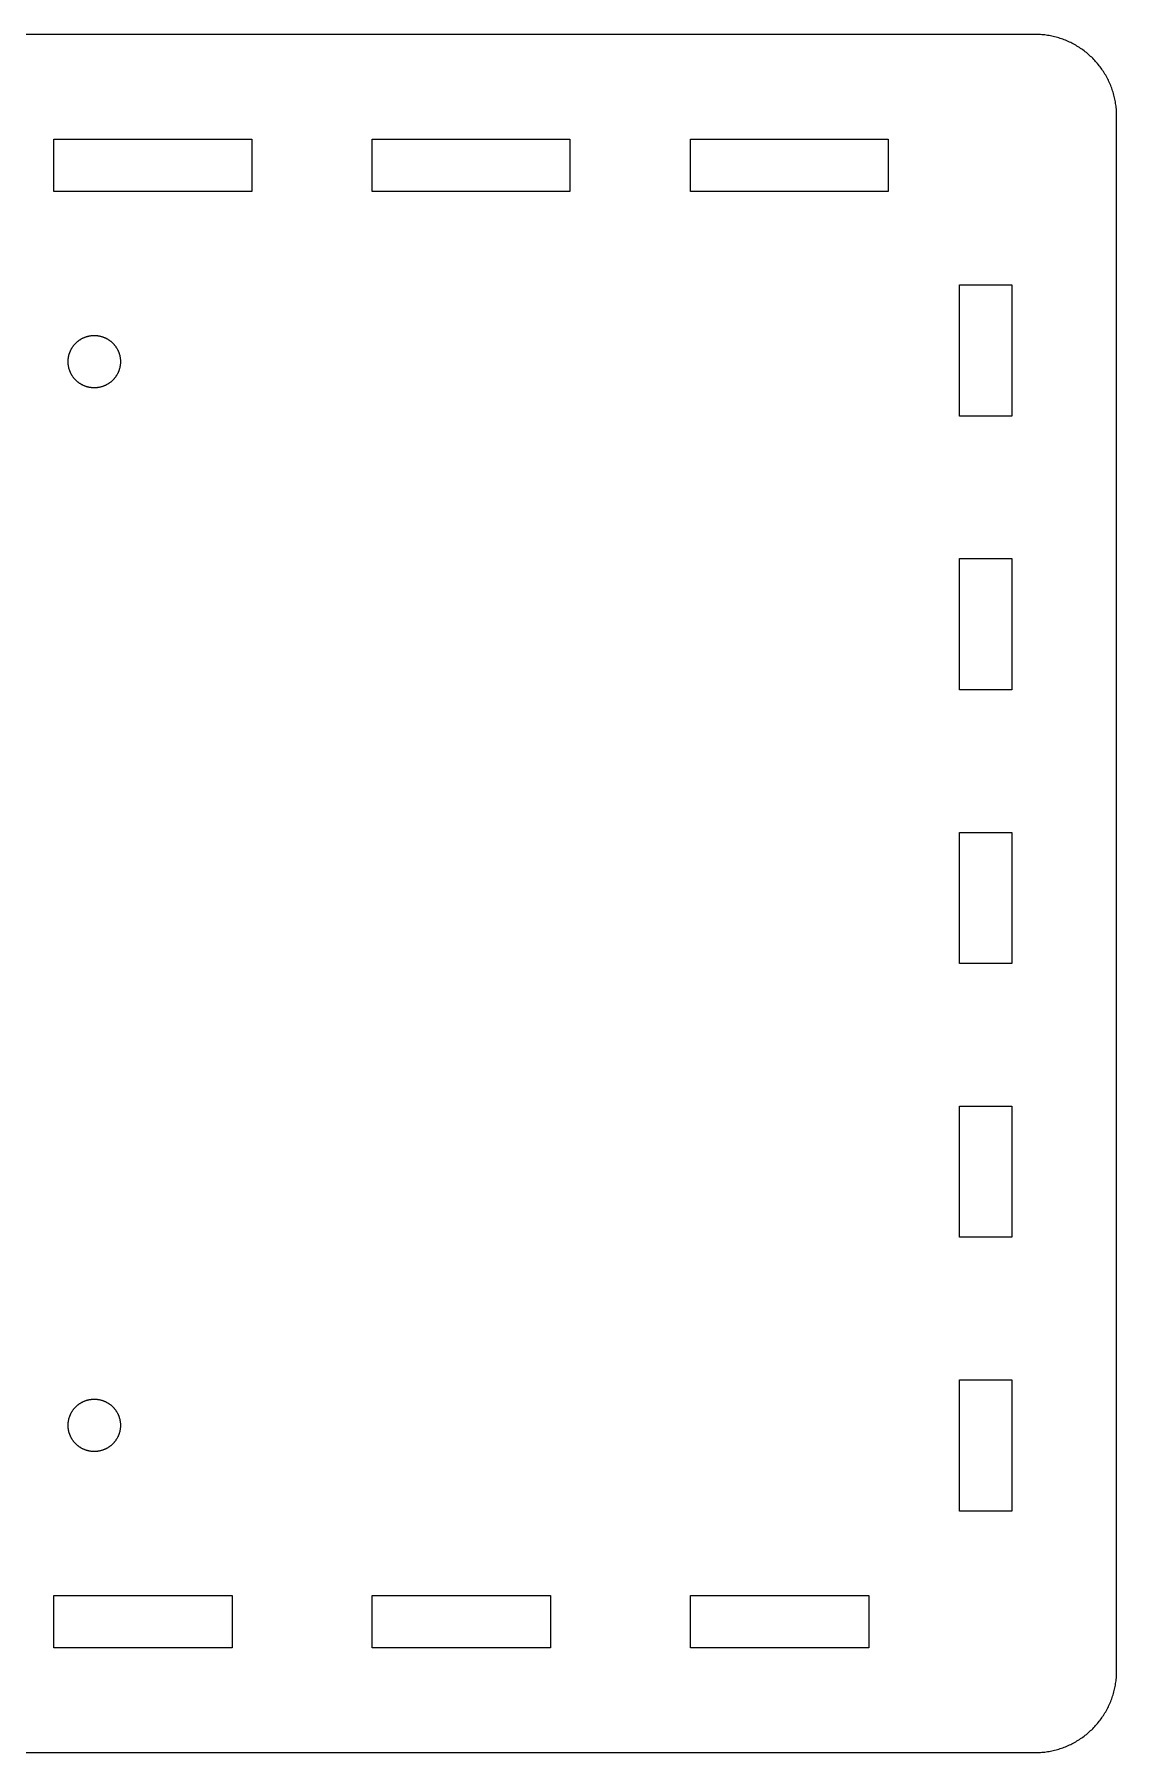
# Model space of a CAD drawing. Header units: metres. Extents: x -10 to 110, y -10 to 95.
# Drawn here: x 43.8 to 110, y -10 to 95 of the extents above; entities that cross this region are included whole.
import ezdxf

# ---------------------------------------------------------------- set-up
doc = ezdxf.new("R2010")
doc.units = ezdxf.units.M

msp = doc.modelspace()

# ---------------------------------------------------------------- linework, layer by layer
for p, q in [((105, 95), (-5, 95)), ((105.087, 94.9992), (105, 95)), ((105.174, 94.9969), (105.087, 94.9992)), ((105.262, 94.9931), (105.174, 94.9969)), ((105.349, 94.9878), (105.262, 94.9931)), ((105.436, 94.981), (105.349, 94.9878)), ((105.523, 94.9726), (105.436, 94.981)), ((105.609, 94.9627), (105.523, 94.9726)), ((105.696, 94.9513), (105.609, 94.9627)), ((105.782, 94.9384), (105.696, 94.9513)), ((105.868, 94.924), (105.782, 94.9384)), ((105.954, 94.9081), (105.868, 94.924)), ((106.04, 94.8907), (105.954, 94.9081)), ((106.125, 94.8718), (106.04, 94.8907)), ((106.21, 94.8515), (106.125, 94.8718)), ((106.294, 94.8296), (106.21, 94.8515)), ((106.378, 94.8063), (106.294, 94.8296)), ((106.462, 94.7815), (106.378, 94.8063)), ((106.545, 94.7553), (106.462, 94.7815)), ((106.628, 94.7276), (106.545, 94.7553)), ((106.71, 94.6985), (106.628, 94.7276)), ((106.792, 94.6679), (106.71, 94.6985)), ((106.873, 94.6359), (106.792, 94.6679)), ((106.954, 94.6025), (106.873, 94.6359)), ((107.034, 94.5677), (106.954, 94.6025)), ((107.113, 94.5315), (107.034, 94.5677)), ((107.192, 94.494), (107.113, 94.5315)), ((107.27, 94.455), (107.192, 94.494)), ((107.347, 94.4147), (107.27, 94.455)), ((107.424, 94.3731), (107.347, 94.4147)), ((107.5, 94.3301), (107.424, 94.3731)), ((107.575, 94.2858), (107.5, 94.3301)), ((107.65, 94.2402), (107.575, 94.2858)), ((107.723, 94.1933), (107.65, 94.2402)), ((107.796, 94.1452), (107.723, 94.1933)), ((107.868, 94.0957), (107.796, 94.1452)), ((107.939, 94.0451), (107.868, 94.0957)), ((108.009, 93.9932), (107.939, 94.0451)), ((108.078, 93.94), (108.009, 93.9932)), ((108.147, 93.8857), (108.078, 93.94)), ((108.214, 93.8302), (108.147, 93.8857)), ((108.28, 93.7735), (108.214, 93.8302)), ((108.346, 93.7157), (108.28, 93.7735)), ((108.41, 93.6568), (108.346, 93.7157)), ((108.473, 93.5967), (108.41, 93.6568)), ((108.536, 93.5355), (108.473, 93.5967)), ((108.597, 93.4733), (108.536, 93.5355)), ((108.657, 93.41), (108.597, 93.4733)), ((108.716, 93.3456), (108.657, 93.41)), ((108.774, 93.2803), (108.716, 93.3456)), ((108.83, 93.2139), (108.774, 93.2803)), ((108.886, 93.1466), (108.83, 93.2139)), ((108.94, 93.0783), (108.886, 93.1466)), ((108.993, 93.0091), (108.94, 93.0783)), ((109.045, 92.9389), (108.993, 93.0091)), ((109.096, 92.8679), (109.045, 92.9389)), ((109.145, 92.796), (109.096, 92.8679)), ((109.193, 92.7232), (109.145, 92.796)), ((109.24, 92.6496), (109.193, 92.7232)), ((109.286, 92.5752), (109.24, 92.6496)), ((109.33, 92.5), (109.286, 92.5752)), ((109.373, 92.424), (109.33, 92.5)), ((109.415, 92.3474), (109.373, 92.424)), ((109.455, 92.2699), (109.415, 92.3474)), ((109.494, 92.1918), (109.455, 92.2699)), ((109.532, 92.1131), (109.494, 92.1918)), ((109.568, 92.0337), (109.532, 92.1131)), ((109.603, 91.9537), (109.568, 92.0337)), ((109.636, 91.873), (109.603, 91.9537)), ((109.668, 91.7918), (109.636, 91.873)), ((109.698, 91.7101), (109.668, 91.7918)), ((109.728, 91.6278), (109.698, 91.7101)), ((109.755, 91.5451), (109.728, 91.6278)), ((109.782, 91.4619), (109.755, 91.5451)), ((109.806, 91.3782), (109.782, 91.4619)), ((109.83, 91.2941), (109.806, 91.3782)), ((109.851, 91.2096), (109.83, 91.2941)), ((109.872, 91.1248), (109.851, 91.2096)), ((109.891, 91.0396), (109.872, 91.1248)), ((109.908, 90.954), (109.891, 91.0396)), ((109.924, 90.8682), (109.908, 90.954)), ((109.938, 90.7822), (109.924, 90.8682)), ((109.951, 90.6959), (109.938, 90.7822)), ((109.963, 90.6093), (109.951, 90.6959)), ((109.973, 90.5226), (109.963, 90.6093)), ((109.981, 90.4358), (109.973, 90.5226)), ((109.988, 90.3488), (109.981, 90.4358)), ((109.993, 90.2617), (109.988, 90.3488)), ((109.997, 90.1745), (109.993, 90.2617)), ((109.999, 90.0873), (109.997, 90.1745)), ((110, 90), (109.999, 90.0873)), ((110, -5), (110, 90)), ((45.0364, 85.4), (45.0364, 88.6)), ((45.0364, 88.6), (57.1252, 88.6)), ((57.1252, 88.6), (57.1252, 85.4)), ((64.4909, 85.4), (64.4909, 88.6)), ((64.4909, 88.6), (76.5798, 88.6)), ((76.5798, 88.6), (76.5798, 85.4)), ((83.9454, 85.4), (83.9454, 88.6)), ((83.9454, 88.6), (96.0343, 88.6)), ((96.0343, 88.6), (96.0343, 85.4)), ((57.1252, 85.4), (45.0364, 85.4)), ((76.5798, 85.4), (64.4909, 85.4)), ((96.0343, 85.4), (83.9454, 85.4)), ((100.4, 71.6727), (100.4, 79.6909)), ((100.4, 79.6909), (103.6, 79.6909)), ((103.6, 79.6909), (103.6, 71.6727)), ((46.0165, 75.5994), (46.0272, 75.6252)), ((46.0272, 75.6252), (46.0383, 75.6508)), ((46.0383, 75.6508), (46.0499, 75.6762)), ((46.0499, 75.6762), (46.0619, 75.7014)), ((46.0619, 75.7014), (46.0744, 75.7264)), ((46.0744, 75.7264), (46.0873, 75.7511)), ((46.0873, 75.7511), (46.1006, 75.7757)), ((46.1006, 75.7757), (46.1143, 75.8)), ((46.1143, 75.8), (46.1285, 75.8241)), ((46.1285, 75.8241), (46.1431, 75.8479)), ((46.1431, 75.8479), (46.1581, 75.8714)), ((46.1581, 75.8714), (46.1735, 75.8947)), ((46.1735, 75.8947), (46.1893, 75.9177)), ((46.1893, 75.9177), (46.2056, 75.9405)), ((46.2056, 75.9405), (46.2222, 75.9629)), ((46.2222, 75.9629), (46.2392, 75.9851)), ((46.2392, 75.9851), (46.2566, 76.0069)), ((46.2566, 76.0069), (46.2743, 76.0285)), ((46.2743, 76.0285), (46.2925, 76.0497)), ((46.2925, 76.0497), (46.311, 76.0706)), ((46.311, 76.0706), (46.3298, 76.0912)), ((46.3298, 76.0912), (46.349, 76.1115)), ((46.349, 76.1115), (46.3686, 76.1314)), ((46.3686, 76.1314), (46.3885, 76.1509)), ((46.3885, 76.1509), (46.4088, 76.1702)), ((46.4088, 76.1702), (46.4294, 76.189)), ((46.4294, 76.189), (46.4503, 76.2075)), ((46.4503, 76.2075), (46.4715, 76.2257)), ((46.4715, 76.2257), (46.4931, 76.2434)), ((46.4931, 76.2434), (46.5149, 76.2608)), ((46.5149, 76.2608), (46.5371, 76.2778)), ((46.5371, 76.2778), (46.5595, 76.2944)), ((46.5595, 76.2944), (46.5823, 76.3106)), ((46.5823, 76.3106), (46.6053, 76.3265)), ((46.6053, 76.3265), (46.6286, 76.3419)), ((46.6286, 76.3419), (46.6521, 76.3569)), ((46.6521, 76.3569), (46.6759, 76.3715)), ((46.6759, 76.3715), (46.7, 76.3856)), ((46.7, 76.3856), (46.7243, 76.3994)), ((46.7243, 76.3994), (46.7488, 76.4127)), ((46.7488, 76.4127), (46.7736, 76.4256)), ((46.7736, 76.4256), (46.7986, 76.4381)), ((46.7986, 76.4381), (46.8238, 76.4501)), ((46.8238, 76.4501), (46.8492, 76.4617)), ((46.8492, 76.4617), (46.8748, 76.4728)), ((46.8748, 76.4728), (46.9006, 76.4835)), ((46.9006, 76.4835), (46.9266, 76.4937)), ((46.9266, 76.4937), (46.9528, 76.5035)), ((46.9528, 76.5035), (46.9791, 76.5128)), ((46.9791, 76.5128), (47.0056, 76.5217)), ((47.0056, 76.5217), (47.0322, 76.5301)), ((47.0322, 76.5301), (47.059, 76.538)), ((47.059, 76.538), (47.0859, 76.5455)), ((47.0859, 76.5455), (47.1129, 76.5525)), ((47.1129, 76.5525), (47.1401, 76.559)), ((47.1401, 76.559), (47.1673, 76.565)), ((47.1673, 76.565), (47.1947, 76.5706)), ((47.1947, 76.5706), (47.2222, 76.5757)), ((47.2222, 76.5757), (47.2497, 76.5803)), ((47.2497, 76.5803), (47.2773, 76.5844)), ((47.2773, 76.5844), (47.305, 76.5881)), ((47.305, 76.5881), (47.3327, 76.5912)), ((47.3327, 76.5912), (47.3605, 76.5939)), ((47.3605, 76.5939), (47.3884, 76.5961)), ((47.3884, 76.5961), (47.4163, 76.5978)), ((47.4163, 76.5978), (47.4442, 76.599)), ((47.4442, 76.599), (47.4721, 76.5997)), ((47.4721, 76.5997), (47.5, 76.6)), ((47.5, 76.6), (47.5279, 76.5997)), ((47.5279, 76.5997), (47.5558, 76.599)), ((47.5558, 76.599), (47.5837, 76.5978)), ((47.5837, 76.5978), (47.6116, 76.5961)), ((47.6116, 76.5961), (47.6395, 76.5939)), ((47.6395, 76.5939), (47.6672, 76.5912)), ((47.6672, 76.5912), (47.695, 76.5881)), ((47.695, 76.5881), (47.7227, 76.5844)), ((47.7227, 76.5844), (47.7503, 76.5803)), ((47.7503, 76.5803), (47.7778, 76.5757)), ((47.7778, 76.5757), (47.8053, 76.5706)), ((47.8053, 76.5706), (47.8327, 76.565)), ((47.8327, 76.565), (47.8599, 76.559)), ((47.8599, 76.559), (47.8871, 76.5525)), ((47.8871, 76.5525), (47.9141, 76.5455)), ((47.9141, 76.5455), (47.941, 76.538)), ((47.941, 76.538), (47.9678, 76.5301)), ((47.9678, 76.5301), (47.9944, 76.5217)), ((47.9944, 76.5217), (48.0209, 76.5128)), ((48.0209, 76.5128), (48.0472, 76.5035)), ((48.0472, 76.5035), (48.0734, 76.4937)), ((48.0734, 76.4937), (48.0994, 76.4835)), ((48.0994, 76.4835), (48.1252, 76.4728)), ((48.1252, 76.4728), (48.1508, 76.4617)), ((48.1508, 76.4617), (48.1762, 76.4501)), ((48.1762, 76.4501), (48.2014, 76.4381)), ((48.2014, 76.4381), (48.2264, 76.4256)), ((48.2264, 76.4256), (48.2511, 76.4127)), ((48.2511, 76.4127), (48.2757, 76.3994)), ((48.2757, 76.3994), (48.3, 76.3856)), ((48.3, 76.3856), (48.3241, 76.3715)), ((48.3241, 76.3715), (48.3479, 76.3569)), ((48.3479, 76.3569), (48.3714, 76.3419)), ((48.3714, 76.3419), (48.3947, 76.3265)), ((48.3947, 76.3265), (48.4177, 76.3106)), ((48.4177, 76.3106), (48.4404, 76.2944)), ((48.4404, 76.2944), (48.4629, 76.2778)), ((48.4629, 76.2778), (48.485, 76.2608)), ((48.485, 76.2608), (48.5069, 76.2434)), ((48.5069, 76.2434), (48.5285, 76.2257)), ((48.5285, 76.2257), (48.5497, 76.2075)), ((48.5497, 76.2075), (48.5706, 76.189)), ((48.5706, 76.189), (48.5912, 76.1702)), ((48.5912, 76.1702), (48.6115, 76.1509)), ((48.6115, 76.1509), (48.6314, 76.1314)), ((48.6314, 76.1314), (48.6509, 76.1115)), ((48.6509, 76.1115), (48.6702, 76.0912)), ((48.6702, 76.0912), (48.689, 76.0706)), ((48.689, 76.0706), (48.7075, 76.0497)), ((48.7075, 76.0497), (48.7257, 76.0285)), ((48.7257, 76.0285), (48.7434, 76.0069)), ((48.7434, 76.0069), (48.7608, 75.9851)), ((48.7608, 75.9851), (48.7778, 75.9629)), ((48.7778, 75.9629), (48.7944, 75.9405)), ((48.7944, 75.9405), (48.8106, 75.9177)), ((48.8106, 75.9177), (48.8265, 75.8947)), ((48.8265, 75.8947), (48.8419, 75.8714)), ((48.8419, 75.8714), (48.8569, 75.8479)), ((48.8569, 75.8479), (48.8715, 75.8241)), ((48.8715, 75.8241), (48.8856, 75.8)), ((48.8856, 75.8), (48.8994, 75.7757)), ((48.8994, 75.7757), (48.9127, 75.7511)), ((48.9127, 75.7511), (48.9256, 75.7264)), ((48.9256, 75.7264), (48.9381, 75.7014)), ((48.9381, 75.7014), (48.9501, 75.6762)), ((48.9501, 75.6762), (48.9617, 75.6508)), ((48.9617, 75.6508), (48.9728, 75.6252)), ((48.9728, 75.6252), (48.9835, 75.5994)), ((45.9, 75), (45.9002, 75.0279)), ((45.9002, 74.9721), (45.9, 75)), ((45.9002, 75.0279), (45.901, 75.0558)), ((45.901, 74.9442), (45.9002, 74.9721)), ((45.901, 75.0558), (45.9022, 75.0837)), ((45.9022, 74.9163), (45.901, 74.9442)), ((45.9022, 75.0837), (45.9039, 75.1116)), ((45.9039, 74.8884), (45.9022, 74.9163)), ((45.9039, 75.1116), (45.9061, 75.1395)), ((45.9061, 74.8605), (45.9039, 74.8884)), ((45.9061, 75.1395), (45.9088, 75.1672)), ((45.9088, 74.8327), (45.9061, 74.8605)), ((45.9088, 75.1672), (45.9119, 75.195)), ((45.9119, 74.805), (45.9088, 74.8327)), ((45.9119, 75.195), (45.9156, 75.2227)), ((45.9156, 74.7773), (45.9119, 74.805)), ((45.9156, 75.2227), (45.9197, 75.2503)), ((45.9197, 74.7497), (45.9156, 74.7773)), ((45.9197, 75.2503), (45.9243, 75.2778)), ((45.9243, 74.7222), (45.9197, 74.7497)), ((45.9243, 75.2778), (45.9294, 75.3053)), ((45.9294, 74.6947), (45.9243, 74.7222)), ((45.9294, 75.3053), (45.935, 75.3327)), ((45.935, 74.6673), (45.9294, 74.6947)), ((45.935, 75.3327), (45.941, 75.3599)), ((45.941, 74.6401), (45.935, 74.6673)), ((45.941, 75.3599), (45.9475, 75.3871)), ((45.9475, 74.6129), (45.941, 74.6401)), ((45.9475, 75.3871), (45.9545, 75.4141)), ((45.9545, 74.5859), (45.9475, 74.6129)), ((45.9545, 75.4141), (45.962, 75.441)), ((45.962, 74.559), (45.9545, 74.5859)), ((45.962, 75.441), (45.9699, 75.4678)), ((45.9699, 74.5322), (45.962, 74.559)), ((45.9699, 75.4678), (45.9783, 75.4944)), ((45.9783, 75.4944), (45.9872, 75.5209)), ((45.9872, 75.5209), (45.9965, 75.5472)), ((45.9965, 75.5472), (46.0063, 75.5734)), ((46.0063, 75.5734), (46.0165, 75.5994)), ((48.9835, 75.5994), (48.9937, 75.5734)), ((48.9937, 75.5734), (49.0035, 75.5472)), ((49.0035, 75.5472), (49.0128, 75.5209)), ((49.0128, 75.5209), (49.0217, 75.4944)), ((49.0217, 75.4944), (49.0301, 75.4678)), ((49.0301, 75.4678), (49.038, 75.441)), ((49.038, 74.559), (49.0301, 74.5322)), ((49.038, 75.441), (49.0455, 75.4141)), ((49.0455, 74.5859), (49.038, 74.559)), ((49.0455, 75.4141), (49.0525, 75.3871)), ((49.0525, 74.6129), (49.0455, 74.5859)), ((49.0525, 75.3871), (49.059, 75.3599)), ((49.059, 74.6401), (49.0525, 74.6129)), ((49.059, 75.3599), (49.065, 75.3327)), ((49.065, 74.6673), (49.059, 74.6401)), ((49.065, 75.3327), (49.0706, 75.3053)), ((49.0706, 74.6947), (49.065, 74.6673)), ((49.0706, 75.3053), (49.0757, 75.2778)), ((49.0757, 74.7222), (49.0706, 74.6947)), ((49.0757, 75.2778), (49.0803, 75.2503)), ((49.0803, 74.7497), (49.0757, 74.7222)), ((49.0803, 75.2503), (49.0844, 75.2227)), ((49.0844, 74.7773), (49.0803, 74.7497)), ((49.0844, 75.2227), (49.0881, 75.195)), ((49.0881, 74.805), (49.0844, 74.7773)), ((49.0881, 75.195), (49.0912, 75.1672)), ((49.0912, 74.8327), (49.0881, 74.805)), ((49.0912, 75.1672), (49.0939, 75.1395)), ((49.0939, 74.8605), (49.0912, 74.8327)), ((49.0939, 75.1395), (49.0961, 75.1116)), ((49.0961, 74.8884), (49.0939, 74.8605)), ((49.0961, 75.1116), (49.0978, 75.0837)), ((49.0978, 74.9163), (49.0961, 74.8884)), ((49.0978, 75.0837), (49.099, 75.0558)), ((49.099, 74.9442), (49.0978, 74.9163)), ((49.099, 75.0558), (49.0997, 75.0279)), ((49.0997, 74.9721), (49.099, 74.9442)), ((49.0997, 75.0279), (49.1, 75)), ((49.1, 75), (49.0997, 74.9721)), ((45.9783, 74.5056), (45.9699, 74.5322)), ((45.9872, 74.4791), (45.9783, 74.5056)), ((45.9965, 74.4528), (45.9872, 74.4791)), ((46.0063, 74.4266), (45.9965, 74.4528)), ((46.0165, 74.4006), (46.0063, 74.4266)), ((46.0272, 74.3748), (46.0165, 74.4006)), ((46.0383, 74.3492), (46.0272, 74.3748)), ((46.0499, 74.3238), (46.0383, 74.3492)), ((46.0619, 74.2986), (46.0499, 74.3238)), ((46.0744, 74.2736), (46.0619, 74.2986)), ((46.0873, 74.2488), (46.0744, 74.2736)), ((46.1006, 74.2243), (46.0873, 74.2488)), ((46.1143, 74.2), (46.1006, 74.2243)), ((46.1285, 74.1759), (46.1143, 74.2)), ((46.1431, 74.1521), (46.1285, 74.1759)), ((46.1581, 74.1286), (46.1431, 74.1521)), ((46.1735, 74.1053), (46.1581, 74.1286)), ((46.1893, 74.0823), (46.1735, 74.1053)), ((46.2056, 74.0595), (46.1893, 74.0823)), ((46.2222, 74.0371), (46.2056, 74.0595)), ((46.2392, 74.0149), (46.2222, 74.0371)), ((46.2566, 73.9931), (46.2392, 74.0149)), ((46.2743, 73.9715), (46.2566, 73.9931)), ((46.2925, 73.9503), (46.2743, 73.9715)), ((46.311, 73.9294), (46.2925, 73.9503)), ((46.3298, 73.9088), (46.311, 73.9294)), ((46.349, 73.8885), (46.3298, 73.9088)), ((46.3686, 73.8686), (46.349, 73.8885)), ((46.3885, 73.8491), (46.3686, 73.8686)), ((46.4088, 73.8298), (46.3885, 73.8491)), ((46.4294, 73.811), (46.4088, 73.8298)), ((46.4503, 73.7925), (46.4294, 73.811)), ((46.4715, 73.7743), (46.4503, 73.7925)), ((46.4931, 73.7566), (46.4715, 73.7743)), ((46.5149, 73.7392), (46.4931, 73.7566)), ((46.5371, 73.7222), (46.5149, 73.7392)), ((46.5595, 73.7056), (46.5371, 73.7222)), ((46.5823, 73.6893), (46.5595, 73.7056)), ((46.6053, 73.6735), (46.5823, 73.6893)), ((46.6286, 73.6581), (46.6053, 73.6735)), ((46.6521, 73.6431), (46.6286, 73.6581)), ((46.6759, 73.6285), (46.6521, 73.6431)), ((46.7, 73.6143), (46.6759, 73.6285)), ((46.7243, 73.6006), (46.7, 73.6143)), ((46.7488, 73.5873), (46.7243, 73.6006)), ((46.7736, 73.5744), (46.7488, 73.5873)), ((46.7986, 73.5619), (46.7736, 73.5744)), ((46.8238, 73.5499), (46.7986, 73.5619)), ((46.8492, 73.5383), (46.8238, 73.5499)), ((46.8748, 73.5272), (46.8492, 73.5383)), ((46.9006, 73.5165), (46.8748, 73.5272)), ((46.9266, 73.5063), (46.9006, 73.5165)), ((46.9528, 73.4965), (46.9266, 73.5063)), ((48.0734, 73.5063), (48.0472, 73.4965)), ((48.0994, 73.5165), (48.0734, 73.5063)), ((48.1252, 73.5272), (48.0994, 73.5165)), ((48.1508, 73.5383), (48.1252, 73.5272)), ((48.1762, 73.5499), (48.1508, 73.5383)), ((48.2014, 73.5619), (48.1762, 73.5499)), ((48.2264, 73.5744), (48.2014, 73.5619)), ((48.2511, 73.5873), (48.2264, 73.5744)), ((48.2757, 73.6006), (48.2511, 73.5873)), ((48.3, 73.6143), (48.2757, 73.6006)), ((48.3241, 73.6285), (48.3, 73.6143)), ((48.3479, 73.6431), (48.3241, 73.6285)), ((48.3714, 73.6581), (48.3479, 73.6431)), ((48.3947, 73.6735), (48.3714, 73.6581)), ((48.4177, 73.6893), (48.3947, 73.6735)), ((48.4404, 73.7056), (48.4177, 73.6893)), ((48.4629, 73.7222), (48.4404, 73.7056)), ((48.485, 73.7392), (48.4629, 73.7222)), ((48.5069, 73.7566), (48.485, 73.7392)), ((48.5285, 73.7743), (48.5069, 73.7566)), ((48.5497, 73.7925), (48.5285, 73.7743)), ((48.5706, 73.811), (48.5497, 73.7925)), ((48.5912, 73.8298), (48.5706, 73.811)), ((48.6115, 73.8491), (48.5912, 73.8298)), ((48.6314, 73.8686), (48.6115, 73.8491)), ((48.6509, 73.8885), (48.6314, 73.8686)), ((48.6702, 73.9088), (48.6509, 73.8885)), ((48.689, 73.9294), (48.6702, 73.9088)), ((48.7075, 73.9503), (48.689, 73.9294)), ((48.7257, 73.9715), (48.7075, 73.9503)), ((48.7434, 73.9931), (48.7257, 73.9715)), ((48.7608, 74.0149), (48.7434, 73.9931)), ((48.7778, 74.0371), (48.7608, 74.0149)), ((48.7944, 74.0595), (48.7778, 74.0371)), ((48.8106, 74.0823), (48.7944, 74.0595)), ((48.8265, 74.1053), (48.8106, 74.0823)), ((48.8419, 74.1286), (48.8265, 74.1053)), ((48.8569, 74.1521), (48.8419, 74.1286)), ((48.8715, 74.1759), (48.8569, 74.1521)), ((48.8856, 74.2), (48.8715, 74.1759)), ((48.8994, 74.2243), (48.8856, 74.2)), ((48.9127, 74.2488), (48.8994, 74.2243)), ((48.9256, 74.2736), (48.9127, 74.2488)), ((48.9381, 74.2986), (48.9256, 74.2736)), ((48.9501, 74.3238), (48.9381, 74.2986)), ((48.9617, 74.3492), (48.9501, 74.3238)), ((48.9728, 74.3748), (48.9617, 74.3492)), ((48.9835, 74.4006), (48.9728, 74.3748)), ((48.9937, 74.4266), (48.9835, 74.4006)), ((49.0035, 74.4528), (48.9937, 74.4266)), ((49.0128, 74.4791), (49.0035, 74.4528)), ((49.0217, 74.5056), (49.0128, 74.4791)), ((49.0301, 74.5322), (49.0217, 74.5056)), ((46.9791, 73.4872), (46.9528, 73.4965)), ((47.0056, 73.4783), (46.9791, 73.4872)), ((47.0322, 73.4699), (47.0056, 73.4783)), ((47.059, 73.462), (47.0322, 73.4699)), ((47.0859, 73.4545), (47.059, 73.462)), ((47.1129, 73.4475), (47.0859, 73.4545)), ((47.1401, 73.441), (47.1129, 73.4475)), ((47.1673, 73.435), (47.1401, 73.441)), ((47.1947, 73.4294), (47.1673, 73.435)), ((47.2222, 73.4243), (47.1947, 73.4294)), ((47.2497, 73.4197), (47.2222, 73.4243)), ((47.2773, 73.4156), (47.2497, 73.4197)), ((47.305, 73.4119), (47.2773, 73.4156)), ((47.3327, 73.4088), (47.305, 73.4119)), ((47.3605, 73.4061), (47.3327, 73.4088)), ((47.3884, 73.4039), (47.3605, 73.4061)), ((47.4163, 73.4022), (47.3884, 73.4039)), ((47.4442, 73.401), (47.4163, 73.4022)), ((47.4721, 73.4002), (47.4442, 73.401)), ((47.5, 73.4), (47.4721, 73.4002)), ((47.5279, 73.4002), (47.5, 73.4)), ((47.5558, 73.401), (47.5279, 73.4002)), ((47.5837, 73.4022), (47.5558, 73.401)), ((47.6116, 73.4039), (47.5837, 73.4022)), ((47.6395, 73.4061), (47.6116, 73.4039)), ((47.6672, 73.4088), (47.6395, 73.4061)), ((47.695, 73.4119), (47.6672, 73.4088)), ((47.7227, 73.4156), (47.695, 73.4119)), ((47.7503, 73.4197), (47.7227, 73.4156)), ((47.7778, 73.4243), (47.7503, 73.4197)), ((47.8053, 73.4294), (47.7778, 73.4243)), ((47.8327, 73.435), (47.8053, 73.4294)), ((47.8599, 73.441), (47.8327, 73.435)), ((47.8871, 73.4475), (47.8599, 73.441)), ((47.9141, 73.4545), (47.8871, 73.4475)), ((47.941, 73.462), (47.9141, 73.4545)), ((47.9678, 73.4699), (47.941, 73.462)), ((47.9944, 73.4783), (47.9678, 73.4699)), ((48.0209, 73.4872), (47.9944, 73.4783)), ((48.0472, 73.4965), (48.0209, 73.4872)), ((103.6, 71.6727), (100.4, 71.6727)), ((100.4, 54.9454), (100.4, 62.9636)), ((100.4, 62.9636), (103.6, 62.9636)), ((103.6, 62.9636), (103.6, 54.9454)), ((103.6, 54.9454), (100.4, 54.9454)), ((100.4, 38.2182), (100.4, 46.2364)), ((100.4, 46.2364), (103.6, 46.2364)), ((103.6, 46.2364), (103.6, 38.2182)), ((103.6, 38.2182), (100.4, 38.2182)), ((100.4, 21.4909), (100.4, 29.5091)), ((100.4, 29.5091), (103.6, 29.5091)), ((103.6, 29.5091), (103.6, 21.4909)), ((103.6, 21.4909), (100.4, 21.4909)), ((100.4, 4.76363), (100.4, 12.7818)), ((100.4, 12.7818), (103.6, 12.7818)), ((103.6, 12.7818), (103.6, 4.76363)), ((47.0859, 11.5455), (47.1129, 11.5525)), ((47.1129, 11.5525), (47.1401, 11.559)), ((47.1401, 11.559), (47.1673, 11.565)), ((47.1673, 11.565), (47.1947, 11.5706)), ((47.1947, 11.5706), (47.2222, 11.5757)), ((47.2222, 11.5757), (47.2497, 11.5803)), ((47.2497, 11.5803), (47.2773, 11.5844)), ((47.2773, 11.5844), (47.305, 11.5881)), ((47.305, 11.5881), (47.3327, 11.5912)), ((47.3327, 11.5912), (47.3605, 11.5939)), ((47.3605, 11.5939), (47.3884, 11.5961)), ((47.3884, 11.5961), (47.4163, 11.5978)), ((47.4163, 11.5978), (47.4442, 11.599)), ((47.4442, 11.599), (47.4721, 11.5997)), ((47.4721, 11.5997), (47.5, 11.6)), ((47.5, 11.6), (47.5279, 11.5997)), ((47.5279, 11.5997), (47.5558, 11.599)), ((47.5558, 11.599), (47.5837, 11.5978)), ((47.5837, 11.5978), (47.6116, 11.5961)), ((47.6116, 11.5961), (47.6395, 11.5939)), ((47.6395, 11.5939), (47.6672, 11.5912)), ((47.6672, 11.5912), (47.695, 11.5881)), ((47.695, 11.5881), (47.7227, 11.5844)), ((47.7227, 11.5844), (47.7503, 11.5803)), ((47.7503, 11.5803), (47.7778, 11.5757)), ((47.7778, 11.5757), (47.8053, 11.5706)), ((47.8053, 11.5706), (47.8327, 11.565)), ((47.8327, 11.565), (47.8599, 11.559)), ((47.8599, 11.559), (47.8871, 11.5525)), ((47.8871, 11.5525), (47.9141, 11.5455)), ((45.9783, 10.4944), (45.9872, 10.5209)), ((45.9872, 10.5209), (45.9965, 10.5472)), ((45.9965, 10.5472), (46.0063, 10.5734)), ((46.0063, 10.5734), (46.0165, 10.5994)), ((46.0165, 10.5994), (46.0272, 10.6252)), ((46.0272, 10.6252), (46.0383, 10.6508)), ((46.0383, 10.6508), (46.0499, 10.6762)), ((46.0499, 10.6762), (46.0619, 10.7014)), ((46.0619, 10.7014), (46.0744, 10.7264)), ((46.0744, 10.7264), (46.0873, 10.7511)), ((46.0873, 10.7511), (46.1006, 10.7757)), ((46.1006, 10.7757), (46.1143, 10.8)), ((46.1143, 10.8), (46.1285, 10.8241)), ((46.1285, 10.8241), (46.1431, 10.8479)), ((46.1431, 10.8479), (46.1581, 10.8714)), ((46.1581, 10.8714), (46.1735, 10.8947)), ((46.1735, 10.8947), (46.1893, 10.9177)), ((46.1893, 10.9177), (46.2056, 10.9404)), ((46.2056, 10.9404), (46.2222, 10.9629)), ((46.2222, 10.9629), (46.2392, 10.985)), ((46.2392, 10.985), (46.2566, 11.0069)), ((46.2566, 11.0069), (46.2743, 11.0285)), ((46.2743, 11.0285), (46.2925, 11.0497)), ((46.2925, 11.0497), (46.311, 11.0706)), ((46.311, 11.0706), (46.3298, 11.0912)), ((46.3298, 11.0912), (46.349, 11.1115)), ((46.349, 11.1115), (46.3686, 11.1314)), ((46.3686, 11.1314), (46.3885, 11.1509)), ((46.3885, 11.1509), (46.4088, 11.1702)), ((46.4088, 11.1702), (46.4294, 11.189)), ((46.4294, 11.189), (46.4503, 11.2075)), ((46.4503, 11.2075), (46.4715, 11.2257)), ((46.4715, 11.2257), (46.4931, 11.2434)), ((46.4931, 11.2434), (46.5149, 11.2608)), ((46.5149, 11.2608), (46.5371, 11.2778)), ((46.5371, 11.2778), (46.5595, 11.2944)), ((46.5595, 11.2944), (46.5823, 11.3106)), ((46.5823, 11.3106), (46.6053, 11.3264)), ((46.6053, 11.3264), (46.6286, 11.3419)), ((46.6286, 11.3419), (46.6521, 11.3569)), ((46.6521, 11.3569), (46.6759, 11.3715)), ((46.6759, 11.3715), (46.7, 11.3856)), ((46.7, 11.3856), (46.7243, 11.3994)), ((46.7243, 11.3994), (46.7488, 11.4127)), ((46.7488, 11.4127), (46.7736, 11.4256)), ((46.7736, 11.4256), (46.7986, 11.4381)), ((46.7986, 11.4381), (46.8238, 11.4501)), ((46.8238, 11.4501), (46.8492, 11.4617)), ((46.8492, 11.4617), (46.8748, 11.4728)), ((46.8748, 11.4728), (46.9006, 11.4835)), ((46.9006, 11.4835), (46.9266, 11.4937)), ((46.9266, 11.4937), (46.9528, 11.5035)), ((46.9528, 11.5035), (46.9791, 11.5128)), ((46.9791, 11.5128), (47.0056, 11.5217)), ((47.0056, 11.5217), (47.0322, 11.5301)), ((47.0322, 11.5301), (47.059, 11.538)), ((47.059, 11.538), (47.0859, 11.5455)), ((47.9141, 11.5455), (47.941, 11.538)), ((47.941, 11.538), (47.9678, 11.5301)), ((47.9678, 11.5301), (47.9944, 11.5217)), ((47.9944, 11.5217), (48.0209, 11.5128)), ((48.0209, 11.5128), (48.0472, 11.5035)), ((48.0472, 11.5035), (48.0734, 11.4937)), ((48.0734, 11.4937), (48.0994, 11.4835)), ((48.0994, 11.4835), (48.1252, 11.4728)), ((48.1252, 11.4728), (48.1508, 11.4617)), ((48.1508, 11.4617), (48.1762, 11.4501)), ((48.1762, 11.4501), (48.2014, 11.4381)), ((48.2014, 11.4381), (48.2264, 11.4256)), ((48.2264, 11.4256), (48.2511, 11.4127)), ((48.2511, 11.4127), (48.2757, 11.3994)), ((48.2757, 11.3994), (48.3, 11.3856)), ((48.3, 11.3856), (48.3241, 11.3715)), ((48.3241, 11.3715), (48.3479, 11.3569)), ((48.3479, 11.3569), (48.3714, 11.3419)), ((48.3714, 11.3419), (48.3947, 11.3264)), ((48.3947, 11.3264), (48.4177, 11.3106)), ((48.4177, 11.3106), (48.4404, 11.2944)), ((48.4404, 11.2944), (48.4629, 11.2778)), ((48.4629, 11.2778), (48.485, 11.2608)), ((48.485, 11.2608), (48.5069, 11.2434)), ((48.5069, 11.2434), (48.5285, 11.2257)), ((48.5285, 11.2257), (48.5497, 11.2075)), ((48.5497, 11.2075), (48.5706, 11.189)), ((48.5706, 11.189), (48.5912, 11.1702)), ((48.5912, 11.1702), (48.6115, 11.1509)), ((48.6115, 11.1509), (48.6314, 11.1314)), ((48.6314, 11.1314), (48.6509, 11.1115)), ((48.6509, 11.1115), (48.6702, 11.0912)), ((48.6702, 11.0912), (48.689, 11.0706)), ((48.689, 11.0706), (48.7075, 11.0497)), ((48.7075, 11.0497), (48.7257, 11.0285)), ((48.7257, 11.0285), (48.7434, 11.0069)), ((48.7434, 11.0069), (48.7608, 10.985)), ((48.7608, 10.985), (48.7778, 10.9629)), ((48.7778, 10.9629), (48.7944, 10.9404)), ((48.7944, 10.9404), (48.8106, 10.9177)), ((48.8106, 10.9177), (48.8265, 10.8947)), ((48.8265, 10.8947), (48.8419, 10.8714)), ((48.8419, 10.8714), (48.8569, 10.8479)), ((48.8569, 10.8479), (48.8715, 10.8241)), ((48.8715, 10.8241), (48.8856, 10.8)), ((48.8856, 10.8), (48.8994, 10.7757)), ((48.8994, 10.7757), (48.9127, 10.7511)), ((48.9127, 10.7511), (48.9256, 10.7264)), ((48.9256, 10.7264), (48.9381, 10.7014)), ((48.9381, 10.7014), (48.9501, 10.6762)), ((48.9501, 10.6762), (48.9617, 10.6508)), ((48.9617, 10.6508), (48.9728, 10.6252)), ((48.9728, 10.6252), (48.9835, 10.5994)), ((48.9835, 10.5994), (48.9937, 10.5734)), ((48.9937, 10.5734), (49.0035, 10.5472)), ((49.0035, 10.5472), (49.0128, 10.5209)), ((49.0128, 10.5209), (49.0217, 10.4944)), ((45.9, 10), (45.9002, 10.0279)), ((45.9002, 9.97206), (45.9, 10)), ((45.9002, 10.0279), (45.901, 10.0558)), ((45.901, 9.94415), (45.9002, 9.97206)), ((45.901, 10.0558), (45.9022, 10.0837)), ((45.9022, 9.91626), (45.901, 9.94415)), ((45.9022, 10.0837), (45.9039, 10.1116)), ((45.9039, 9.88838), (45.9022, 9.91626)), ((45.9039, 10.1116), (45.9061, 10.1394)), ((45.9061, 9.86055), (45.9039, 9.88838)), ((45.9061, 10.1394), (45.9088, 10.1672)), ((45.9088, 9.83275), (45.9061, 9.86055)), ((45.9088, 10.1672), (45.9119, 10.195)), ((45.9119, 9.80501), (45.9088, 9.83275)), ((45.9119, 10.195), (45.9156, 10.2227)), ((45.9156, 9.77731), (45.9119, 9.80501)), ((45.9156, 10.2227), (45.9197, 10.2503)), ((45.9197, 9.74969), (45.9156, 9.77731)), ((45.9197, 10.2503), (45.9243, 10.2778)), ((45.9243, 9.72215), (45.9197, 9.74969)), ((45.9243, 10.2778), (45.9294, 10.3053)), ((45.9294, 9.6947), (45.9243, 9.72215)), ((45.9294, 10.3053), (45.935, 10.3327)), ((45.935, 9.66733), (45.9294, 9.6947)), ((45.935, 10.3327), (45.941, 10.3599)), ((45.941, 9.64008), (45.935, 9.66733)), ((45.941, 10.3599), (45.9475, 10.3871)), ((45.9475, 9.61292), (45.941, 9.64008)), ((45.9475, 10.3871), (45.9545, 10.4141)), ((45.9545, 9.58588), (45.9475, 9.61292)), ((45.9545, 10.4141), (45.962, 10.441)), ((45.962, 9.55898), (45.9545, 9.58588)), ((45.962, 10.441), (45.9699, 10.4678)), ((45.9699, 9.5322), (45.962, 9.55898)), ((45.9699, 10.4678), (45.9783, 10.4944)), ((45.9783, 9.50557), (45.9699, 9.5322)), ((45.9872, 9.47908), (45.9783, 9.50557)), ((45.9965, 9.45276), (45.9872, 9.47908)), ((46.0063, 9.42661), (45.9965, 9.45276)), ((49.0035, 9.45276), (48.9937, 9.42661)), ((49.0128, 9.47908), (49.0035, 9.45276)), ((49.0217, 9.50557), (49.0128, 9.47908)), ((49.0217, 10.4944), (49.0301, 10.4678)), ((49.0301, 9.5322), (49.0217, 9.50557)), ((49.0301, 10.4678), (49.038, 10.441)), ((49.038, 9.55898), (49.0301, 9.5322)), ((49.038, 10.441), (49.0455, 10.4141)), ((49.0455, 9.58588), (49.038, 9.55898)), ((49.0455, 10.4141), (49.0525, 10.3871)), ((49.0525, 9.61292), (49.0455, 9.58588)), ((49.0525, 10.3871), (49.059, 10.3599)), ((49.059, 9.64008), (49.0525, 9.61292)), ((49.059, 10.3599), (49.065, 10.3327)), ((49.065, 9.66733), (49.059, 9.64008)), ((49.065, 10.3327), (49.0706, 10.3053)), ((49.0706, 9.6947), (49.065, 9.66733)), ((49.0706, 10.3053), (49.0757, 10.2778)), ((49.0757, 9.72215), (49.0706, 9.6947)), ((49.0757, 10.2778), (49.0803, 10.2503)), ((49.0803, 9.74969), (49.0757, 9.72215)), ((49.0803, 10.2503), (49.0844, 10.2227)), ((49.0844, 9.77731), (49.0803, 9.74969)), ((49.0844, 10.2227), (49.0881, 10.195)), ((49.0881, 9.80501), (49.0844, 9.77731)), ((49.0881, 10.195), (49.0912, 10.1672)), ((49.0912, 9.83275), (49.0881, 9.80501)), ((49.0912, 10.1672), (49.0939, 10.1394)), ((49.0939, 9.86055), (49.0912, 9.83275)), ((49.0939, 10.1394), (49.0961, 10.1116)), ((49.0961, 9.88838), (49.0939, 9.86055)), ((49.0961, 10.1116), (49.0978, 10.0837)), ((49.0978, 9.91626), (49.0961, 9.88838)), ((49.0978, 10.0837), (49.099, 10.0558)), ((49.099, 9.94415), (49.0978, 9.91626)), ((49.099, 10.0558), (49.0997, 10.0279)), ((49.0997, 9.97206), (49.099, 9.94415)), ((49.0997, 10.0279), (49.1, 10)), ((49.1, 10), (49.0997, 9.97206)), ((46.0165, 9.40062), (46.0063, 9.42661)), ((46.0272, 9.37482), (46.0165, 9.40062)), ((46.0383, 9.34921), (46.0272, 9.37482)), ((46.0499, 9.32381), (46.0383, 9.34921)), ((46.0619, 9.2986), (46.0499, 9.32381)), ((46.0744, 9.27361), (46.0619, 9.2986)), ((46.0873, 9.24884), (46.0744, 9.27361)), ((46.1006, 9.2243), (46.0873, 9.24884)), ((46.1143, 9.2), (46.1006, 9.2243)), ((46.1285, 9.17593), (46.1143, 9.2)), ((46.1431, 9.15211), (46.1285, 9.17593)), ((46.1581, 9.12857), (46.1431, 9.15211)), ((46.1735, 9.10529), (46.1581, 9.12857)), ((46.1893, 9.08228), (46.1735, 9.10529)), ((46.2056, 9.05954), (46.1893, 9.08228)), ((46.2222, 9.03709), (46.2056, 9.05954)), ((46.2392, 9.01494), (46.2222, 9.03709)), ((46.2566, 8.99307), (46.2392, 9.01494)), ((46.2743, 8.97153), (46.2566, 8.99307)), ((46.2925, 8.9503), (46.2743, 8.97153)), ((46.311, 8.92938), (46.2925, 8.9503)), ((46.3298, 8.9088), (46.311, 8.92938)), ((46.349, 8.88853), (46.3298, 8.9088)), ((46.3686, 8.86862), (46.349, 8.88853)), ((46.3885, 8.84904), (46.3686, 8.86862)), ((46.4088, 8.82983), (46.3885, 8.84904)), ((46.4294, 8.81096), (46.4088, 8.82983)), ((46.4503, 8.79245), (46.4294, 8.81096)), ((46.4715, 8.77432), (46.4503, 8.79245)), ((46.4931, 8.75656), (46.4715, 8.77432)), ((46.5149, 8.73918), (46.4931, 8.75656)), ((46.5371, 8.72217), (46.5149, 8.73918)), ((46.5595, 8.70557), (46.5371, 8.72217)), ((46.5823, 8.68935), (46.5595, 8.70557)), ((46.6053, 8.67354), (46.5823, 8.68935)), ((46.6286, 8.65813), (46.6053, 8.67354)), ((46.6521, 8.64311), (46.6286, 8.65813)), ((46.6759, 8.62852), (46.6521, 8.64311)), ((46.7, 8.61435), (46.6759, 8.62852)), ((46.7243, 8.6006), (46.7, 8.61435)), ((46.7488, 8.58728), (46.7243, 8.6006)), ((46.7736, 8.57439), (46.7488, 8.58728)), ((46.7986, 8.56192), (46.7736, 8.57439)), ((46.8238, 8.5499), (46.7986, 8.56192)), ((46.8492, 8.53831), (46.8238, 8.5499)), ((46.8748, 8.52719), (46.8492, 8.53831)), ((46.9006, 8.51649), (46.8748, 8.52719)), ((46.9266, 8.50626), (46.9006, 8.51649)), ((46.9528, 8.49649), (46.9266, 8.50626)), ((46.9791, 8.48717), (46.9528, 8.49649)), ((47.0056, 8.4783), (46.9791, 8.48717)), ((47.0322, 8.46991), (47.0056, 8.4783)), ((47.059, 8.46198), (47.0322, 8.46991)), ((47.0859, 8.45451), (47.059, 8.46198)), ((47.1129, 8.44753), (47.0859, 8.45451)), ((47.1401, 8.44099), (47.1129, 8.44753)), ((47.1673, 8.43495), (47.1401, 8.44099)), ((47.1947, 8.42938), (47.1673, 8.43495)), ((47.2222, 8.4243), (47.1947, 8.42938)), ((47.2497, 8.41969), (47.2222, 8.4243)), ((47.2773, 8.41556), (47.2497, 8.41969)), ((47.305, 8.41191), (47.2773, 8.41556)), ((47.3327, 8.40875), (47.305, 8.41191)), ((47.3605, 8.40608), (47.3327, 8.40875)), ((47.3884, 8.40388), (47.3605, 8.40608)), ((47.4163, 8.40219), (47.3884, 8.40388)), ((47.4442, 8.40097), (47.4163, 8.40219)), ((47.4721, 8.40024), (47.4442, 8.40097)), ((47.5, 8.39999), (47.4721, 8.40024)), ((47.5279, 8.40024), (47.5, 8.39999)), ((47.5558, 8.40097), (47.5279, 8.40024)), ((47.5837, 8.40219), (47.5558, 8.40097)), ((47.6116, 8.40388), (47.5837, 8.40219)), ((47.6395, 8.40608), (47.6116, 8.40388)), ((47.6672, 8.40875), (47.6395, 8.40608)), ((47.695, 8.41191), (47.6672, 8.40875)), ((47.7227, 8.41556), (47.695, 8.41191)), ((47.7503, 8.41969), (47.7227, 8.41556)), ((47.7778, 8.4243), (47.7503, 8.41969)), ((47.8053, 8.42938), (47.7778, 8.4243)), ((47.8327, 8.43495), (47.8053, 8.42938)), ((47.8599, 8.44099), (47.8327, 8.43495)), ((47.8871, 8.44753), (47.8599, 8.44099)), ((47.9141, 8.45451), (47.8871, 8.44753)), ((47.941, 8.46198), (47.9141, 8.45451)), ((47.9678, 8.46991), (47.941, 8.46198)), ((47.9944, 8.4783), (47.9678, 8.46991)), ((48.0209, 8.48717), (47.9944, 8.4783)), ((48.0472, 8.49649), (48.0209, 8.48717)), ((48.0734, 8.50626), (48.0472, 8.49649)), ((48.0994, 8.51649), (48.0734, 8.50626)), ((48.1252, 8.52719), (48.0994, 8.51649)), ((48.1508, 8.53831), (48.1252, 8.52719)), ((48.1762, 8.5499), (48.1508, 8.53831)), ((48.2014, 8.56192), (48.1762, 8.5499)), ((48.2264, 8.57439), (48.2014, 8.56192)), ((48.2511, 8.58728), (48.2264, 8.57439)), ((48.2757, 8.6006), (48.2511, 8.58728)), ((48.3, 8.61435), (48.2757, 8.6006)), ((48.3241, 8.62852), (48.3, 8.61435)), ((48.3479, 8.64311), (48.3241, 8.62852)), ((48.3714, 8.65813), (48.3479, 8.64311)), ((48.3947, 8.67354), (48.3714, 8.65813)), ((48.4177, 8.68935), (48.3947, 8.67354)), ((48.4404, 8.70557), (48.4177, 8.68935)), ((48.4629, 8.72217), (48.4404, 8.70557)), ((48.485, 8.73918), (48.4629, 8.72217)), ((48.5069, 8.75656), (48.485, 8.73918)), ((48.5285, 8.77432), (48.5069, 8.75656)), ((48.5497, 8.79245), (48.5285, 8.77432)), ((48.5706, 8.81096), (48.5497, 8.79245)), ((48.5912, 8.82983), (48.5706, 8.81096)), ((48.6115, 8.84904), (48.5912, 8.82983)), ((48.6314, 8.86862), (48.6115, 8.84904)), ((48.6509, 8.88853), (48.6314, 8.86862)), ((48.6702, 8.9088), (48.6509, 8.88853)), ((48.689, 8.92938), (48.6702, 8.9088)), ((48.7075, 8.9503), (48.689, 8.92938)), ((48.7257, 8.97153), (48.7075, 8.9503)), ((48.7434, 8.99307), (48.7257, 8.97153)), ((48.7608, 9.01494), (48.7434, 8.99307)), ((48.7778, 9.03709), (48.7608, 9.01494)), ((48.7944, 9.05954), (48.7778, 9.03709)), ((48.8106, 9.08228), (48.7944, 9.05954)), ((48.8265, 9.10529), (48.8106, 9.08228)), ((48.8419, 9.12857), (48.8265, 9.10529)), ((48.8569, 9.15211), (48.8419, 9.12857)), ((48.8715, 9.17593), (48.8569, 9.15211)), ((48.8856, 9.2), (48.8715, 9.17593)), ((48.8994, 9.2243), (48.8856, 9.2)), ((48.9127, 9.24884), (48.8994, 9.2243)), ((48.9256, 9.27361), (48.9127, 9.24884)), ((48.9381, 9.2986), (48.9256, 9.27361)), ((48.9501, 9.32381), (48.9381, 9.2986)), ((48.9617, 9.34921), (48.9501, 9.32381)), ((48.9728, 9.37482), (48.9617, 9.34921)), ((48.9835, 9.40062), (48.9728, 9.37482)), ((48.9937, 9.42661), (48.9835, 9.40062)), ((103.6, 4.76363), (100.4, 4.76363)), ((45.0364, -3.59999), (45.0364, -0.39999)), ((45.0364, -0.39999), (55.9364, -0.39999)), ((55.9364, -0.39999), (55.9364, -3.59999)), ((64.4909, -3.59999), (64.4909, -0.39999)), ((64.4909, -0.39999), (75.3909, -0.39999)), ((75.3909, -0.39999), (75.3909, -3.59999)), ((83.9454, -3.59999), (83.9454, -0.39999)), ((83.9454, -0.39999), (94.8454, -0.39999)), ((94.8454, -0.39999), (94.8454, -3.59999)), ((55.9364, -3.59999), (45.0364, -3.59999)), ((75.3909, -3.59999), (64.4909, -3.59999)), ((94.8454, -3.59999), (83.9454, -3.59999)), ((109.993, -5.26167), (109.997, -5.17448)), ((109.997, -5.17448), (109.999, -5.08725)), ((109.999, -5.08725), (110, -5)), ((109.806, -6.37817), (109.83, -6.29408)), ((109.83, -6.29408), (109.851, -6.20959)), ((109.851, -6.20959), (109.872, -6.12474)), ((109.872, -6.12474), (109.891, -6.03955)), ((109.891, -6.03955), (109.908, -5.95404)), ((109.908, -5.95404), (109.924, -5.86824)), ((109.924, -5.86824), (109.938, -5.78217)), ((109.938, -5.78217), (109.951, -5.69586)), ((109.951, -5.69586), (109.963, -5.60934)), ((109.963, -5.60934), (109.973, -5.52263)), ((109.973, -5.52263), (109.981, -5.43578)), ((109.981, -5.43578), (109.988, -5.34877)), ((109.988, -5.34877), (109.993, -5.26167)), ((109.373, -7.42404), (109.415, -7.34735)), ((109.415, -7.34735), (109.455, -7.26994)), ((109.455, -7.26994), (109.494, -7.19185)), ((109.494, -7.19185), (109.532, -7.11308)), ((109.532, -7.11308), (109.568, -7.03368)), ((109.568, -7.03368), (109.603, -6.95364)), ((109.603, -6.95364), (109.636, -6.87303)), ((109.636, -6.87303), (109.668, -6.79184)), ((109.668, -6.79184), (109.698, -6.7101)), ((109.698, -6.7101), (109.728, -6.62784)), ((109.728, -6.62784), (109.755, -6.54507)), ((109.755, -6.54507), (109.782, -6.46185)), ((109.782, -6.46185), (109.806, -6.37817)), ((108.657, -8.40999), (108.716, -8.34564)), ((108.716, -8.34564), (108.774, -8.28029)), ((108.774, -8.28029), (108.83, -8.21393)), ((108.83, -8.21393), (108.886, -8.14659)), ((108.886, -8.14659), (108.94, -8.07829)), ((108.94, -8.07829), (108.993, -8.00906)), ((108.993, -8.00906), (109.045, -7.93892)), ((109.045, -7.93892), (109.096, -7.86787)), ((109.096, -7.86787), (109.145, -7.79596)), ((109.145, -7.79596), (109.193, -7.72319)), ((109.193, -7.72319), (109.24, -7.64958)), ((109.24, -7.64958), (109.286, -7.57518)), ((109.286, -7.57518), (109.33, -7.5)), ((109.33, -7.5), (109.373, -7.42404)), ((107.27, -9.45503), (107.347, -9.41473)), ((107.347, -9.41473), (107.424, -9.37309)), ((107.424, -9.37309), (107.5, -9.33012)), ((107.5, -9.33012), (107.575, -9.28583)), ((107.575, -9.28583), (107.65, -9.24023)), ((107.65, -9.24023), (107.723, -9.19334)), ((107.723, -9.19334), (107.796, -9.14519)), ((107.796, -9.14519), (107.868, -9.09575)), ((107.868, -9.09575), (107.939, -9.04507)), ((107.939, -9.04507), (108.009, -8.99316)), ((108.009, -8.99316), (108.078, -8.94005)), ((108.078, -8.94005), (108.147, -8.88573)), ((108.147, -8.88573), (108.214, -8.83022)), ((108.214, -8.83022), (108.28, -8.77354)), ((108.28, -8.77354), (108.346, -8.71571)), ((108.346, -8.71571), (108.41, -8.65675)), ((108.41, -8.65675), (108.473, -8.59669)), ((108.473, -8.59669), (108.536, -8.53552)), ((108.536, -8.53552), (108.597, -8.47328)), ((108.597, -8.47328), (108.657, -8.40999)), ((-5, -10), (105, -10)), ((105, -10), (105.087, -9.99924)), ((105.087, -9.99924), (105.174, -9.99695)), ((105.174, -9.99695), (105.262, -9.99313)), ((105.262, -9.99313), (105.349, -9.98781)), ((105.349, -9.98781), (105.436, -9.98097)), ((105.436, -9.98097), (105.523, -9.9726)), ((105.523, -9.9726), (105.609, -9.96272)), ((105.609, -9.96272), (105.696, -9.95134)), ((105.696, -9.95134), (105.782, -9.93843)), ((105.782, -9.93843), (105.868, -9.92403)), ((105.868, -9.92403), (105.954, -9.90813)), ((105.954, -9.90813), (106.04, -9.89073)), ((106.04, -9.89073), (106.125, -9.87184)), ((106.125, -9.87184), (106.21, -9.85147)), ((106.21, -9.85147), (106.294, -9.82962)), ((106.294, -9.82962), (106.378, -9.8063)), ((106.378, -9.8063), (106.462, -9.78151)), ((106.462, -9.78151), (106.545, -9.75528)), ((106.545, -9.75528), (106.628, -9.72758)), ((106.628, -9.72758), (106.71, -9.69846)), ((106.71, -9.69846), (106.792, -9.66789)), ((106.792, -9.66789), (106.873, -9.63591)), ((106.873, -9.63591), (106.954, -9.60252)), ((106.954, -9.60252), (107.034, -9.56772)), ((107.034, -9.56772), (107.113, -9.53152)), ((107.113, -9.53152), (107.192, -9.49396)), ((107.192, -9.49396), (107.27, -9.45503))]:
    msp.add_line(p, q)

doc.saveas('drawing.dxf')
